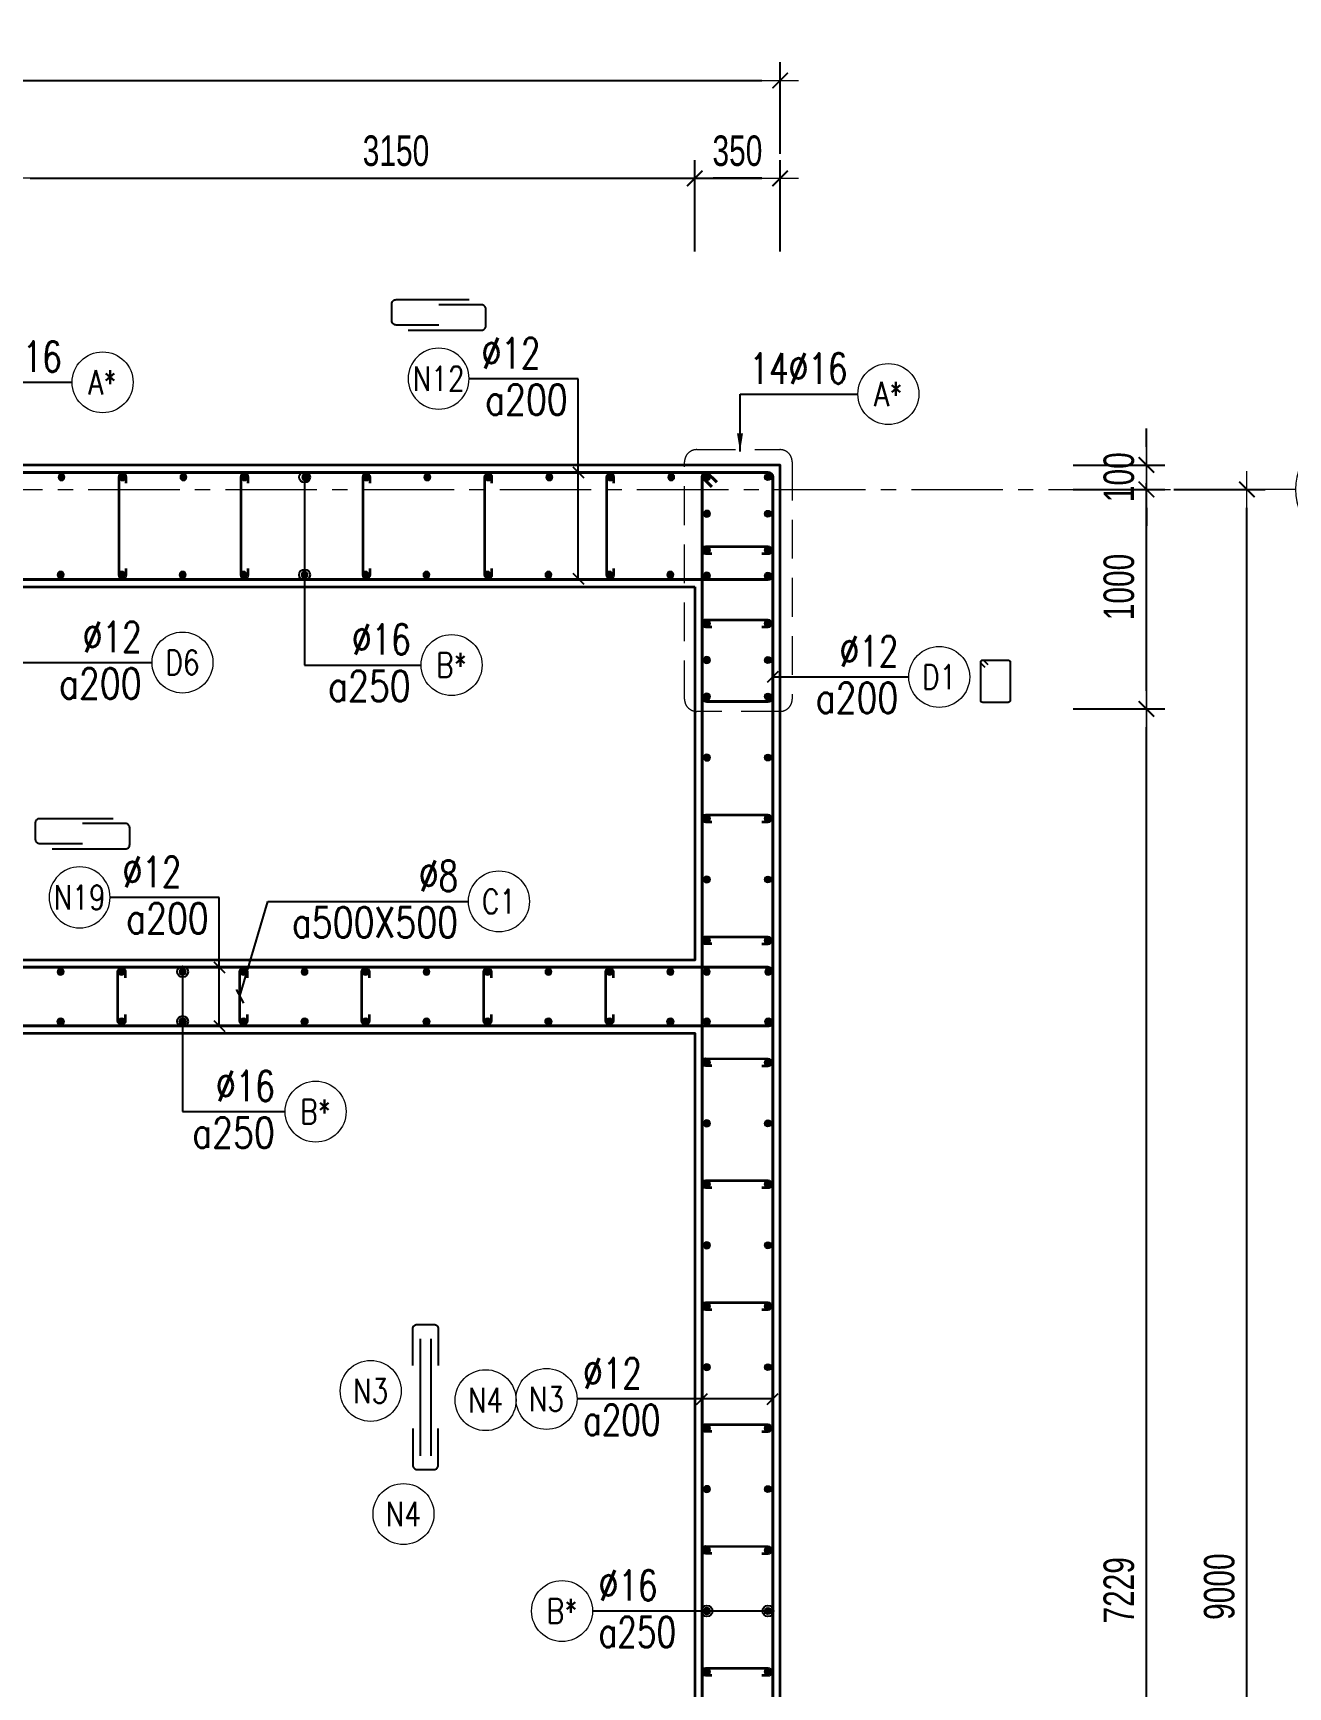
# Model space of a CAD drawing. Header units: millimetres. Extents: x 738475 to 1279438, y -34239 to 156422.
# Drawn here: x 1075949 to 1081094, y 130572 to 137354 of the extents above; entities that cross this region are included whole.
import ezdxf
from ezdxf.enums import TextEntityAlignment as Align

# ---------------------------------------------------------------- set-up
doc = ezdxf.new("R2010")
doc.units = ezdxf.units.MM
doc.header["$MEASUREMENT"] = 0
for name, pattern in [('HIDDEN', [9.525, 6.35, -3.175]), ('HIDDEN2', [4.7625, 3.175, -1.5875]), ('HT_Dim Grid$0$CENTER2', [1.125, 0.75, -0.125, 0.125, -0.125]), ('HT_Grid$0$CENTER2', [1.125, 0.75, -0.125, 0.125, -0.125])]:
    doc.linetypes.add(name, pattern=pattern)
doc.layers.get('0').update_dxf_attribs({"lineweight": 20})
doc.layers.get('Defpoints').update_dxf_attribs({"color": 151, "lineweight": 9})
for name, color, linetype in [('Hidden', 9, 'HIDDEN'), ('Leader', 6, 'Continuous'), ('Ligature', 1, 'Continuous')]:
    doc.layers.add(name, color=color, linetype=linetype)
for name, color, linetype, lineweight in [('HT_Core wall _2F$0$NDC_S_WALL', 6, 'Continuous', 25), ('HT_Dim Grid$0$NDC_S_AXIS', 5, 'HT_Dim Grid$0$CENTER2', 13), ('HT_Dim Grid$0$NDC_S_SYMBOL', 1, 'Continuous', 15), ('HT_Dim Grid$0$NDC_S_TEXT SYMBOL', 7, 'Continuous', 20), ('HT_Grid$0$NDC_S_AXIS', 5, 'HT_Grid$0$CENTER2', 13), ('KC-LEADER', 153, 'Continuous', 18), ('KC-THEP', 6, 'Continuous', 40), ('NDC_S_DIM', 1, 'Continuous', 15), ('NDC_S_HIDDEN', 8, 'HIDDEN2', 13), ('NDC_S_LEADER', 1, 'Continuous', 15), ('NDC_S_REBAR', 4, 'Continuous', 35), ('NDC_S_STIRRUP', 4, 'Continuous', 40), ('NDC_S_VN TEXT', 7, 'Continuous', 20), ('NDC_S_WALL', 6, 'Continuous', 35)]:
    doc.layers.add(name, color=color, linetype=linetype, lineweight=lineweight)
doc.styles.add('HT_Dim Grid$0$NDC_ANNO', font='', dxfattribs={"width": 0.8})
doc.styles.add('NDC_DIM', font='', dxfattribs={"width": 0.75})
doc.styles.add('NDC_EN TXT', font='romans.shx', dxfattribs={"width": 0.8})
doc.styles.get('HT_Dim Grid$0$NDC_ANNO').set_extended_font_data('Dotum')
doc.styles.get('NDC_DIM').set_extended_font_data('Dotum')
doc.dimstyles.new('NDC_dim_30', dxfattribs={"dimscale": 30, "dimtxt": 2.5, "dimasz": 1.5, "dimexe": 1.5, "dimexo": 2.5, "dimgap": 1, "dimtad": 1, "dimdec": 0, "dimzin": 0, "dimdsep": 46, "dimtxsty": 'NDC_DIM', "dimblk": 'DIMMARK', "dimcen": 0.09, "dimdle": 1.2, "dimclrd": 1, "dimclre": 1, "dimclrt": 3, "dimadec": 0, "dimazin": 0, "dimtfac": 1, "dimtdec": 0, "dimtix": 1, "dimtofl": 0, "dimtmove": 0, "dimatfit": 3, "dimfxl": 6, "dimfxlon": 1, "dimtolj": 1, "dimtzin": 0, "dimarcsym": 0})
doc.dimstyles.new('NDC_dim_50', dxfattribs={"dimscale": 50, "dimtxt": 2.5, "dimasz": 1.5, "dimexe": 1.5, "dimexo": 2.5, "dimgap": 1, "dimtad": 1, "dimdec": 0, "dimzin": 0, "dimdsep": 46, "dimtxsty": 'NDC_DIM', "dimblk": 'DIMMARK', "dimcen": 0.09, "dimdle": 1.2, "dimclrd": 1, "dimclre": 1, "dimclrt": 3, "dimadec": 0, "dimazin": 0, "dimtfac": 1, "dimtdec": 0, "dimtix": 1, "dimtofl": 0, "dimtmove": 0, "dimatfit": 3, "dimfxl": 6, "dimfxlon": 1, "dimtolj": 1, "dimtzin": 0, "dimarcsym": 0})

# ---------------------------------------------------------------- blocks, each defined once
blk = doc.blocks.new('DIMMARK')
at = {"layer": 'NDC_S_DIM', "color": 1}
blk.add_line((-1.5, 0), (1, 0), dxfattribs=at)
at = {"layer": 'NDC_S_DIM', "color": 2, "const_width": 0.1}
blk.add_lwpolyline([(-0.424, -0.424), (0.424, 0.424)], dxfattribs=at)
blk = doc.blocks.new('*U9')
blk.add_circle((2.5, 0), 2.5)
at = {"layer": 'NDC_S_VN TEXT', "color": 3, "style": 'NDC_EN TXT', "width": 0.75}
blk.add_attdef('DK2', text='', height=2.5, dxfattribs=at).set_placement((-0.85, 0.85), align=Align.RIGHT)
at = {"layer": 'NDC_S_VN TEXT', "color": 7, "style": 'NDC_EN TXT', "width": 0.8}
blk.add_attdef('SH3', text='', height=2, dxfattribs=at).set_placement((2.5, 0), align=Align.MIDDLE)
blk = doc.blocks.new('*U10')
blk.add_circle((2.5, 0), 2.5)
at = {"layer": 'NDC_S_VN TEXT', "color": 3, "style": 'NDC_EN TXT'}
for tag, width, p in [('DK2', 0.75, (-0.85, 0.85)), ('KC2', 0.8, (-0.85, -2.97))]:
    blk.add_attdef(tag, text='', height=2.5, dxfattribs=dict(at, width=width)).set_placement(p, align=Align.RIGHT)
at = {"layer": 'NDC_S_VN TEXT', "color": 7, "style": 'NDC_EN TXT', "width": 0.8}
blk.add_attdef('SH3', text='', height=2, dxfattribs=at).set_placement((2.5, 0), align=Align.MIDDLE)
blk = doc.blocks.new('A$C72321851')
at = {"layer": 'Ligature'}
for points in [[(-60.9, -129.3), (-60.9, 170.9, -0.414214), (-43.3, 188.5), (25.8, 188.5, -0.414214), (43.4, 170.9), (43.4, -4.3)], [(-39.7, -4.3), (-39.7, -179.5, 0.414214), (-22.1, -197.1), (47, -197.1, 0.414214), (64.6, -179.5), (64.6, 120.7)]]:
    blk.add_lwpolyline(points, format="xyb", dxfattribs=at)
blk = doc.blocks.new('*D1128')
at = {"layer": 'Defpoints', "color": 0, "ltscale": 200, "transparency": 16777216}
for p in [(1076655.7, 135482.8), (1080925.9, 135482.8), (1076655.7, 126482.8)]:
    blk.add_point(p, dxfattribs=at)
at = {"layer": 'NDC_S_DIM', "color": 1, "lineweight": -2, "ltscale": 200, "transparency": 16777216}
for p, q in [((1080625.9, 135482.8), (1081000.9, 135482.8)), ((1080925.9, 126557.8), (1080925.9, 135407.8)), ((1080625.9, 126482.8), (1081000.9, 126482.8))]:
    blk.add_line(p, q, dxfattribs=at)
at = {"layer": 'NDC_S_DIM', "color": 1, "lineweight": -2, "ltscale": 200, "transparency": 16777216, "xscale": 75, "yscale": 75, "zscale": 75}
for p, rotation in [((1080925.9, 135482.8), 90), ((1080925.9, 126482.8), 270)]:
    blk.add_blockref('DIMMARK', p, dxfattribs=dict(at, rotation=rotation))
at = {"layer": 'NDC_S_DIM', "color": 3, "ltscale": 200, "transparency": 16777216, "insert": (1080813.3, 130982.8), "char_height": 125, "attachment_point": 5, "rotation": 90, "style": 'NDC_DIM'}
blk.add_mtext('\\A1;9000', dxfattribs=at)
blk = doc.blocks.new('*U20')
at = {"layer": 'HT_Dim Grid$0$NDC_S_SYMBOL'}
blk.add_line((5, 0), (9, 0), dxfattribs=at)
blk.add_circle((0, 0), 5, dxfattribs=at)
at = {"layer": 'HT_Dim Grid$0$NDC_S_TEXT SYMBOL', "color": 7, "style": 'HT_Dim Grid$0$NDC_ANNO', "width": 0.8}
blk.add_attdef('GRID', text='', height=4, rotation=270, dxfattribs=at).set_placement((0, 0), align=Align.MIDDLE)
blk = doc.blocks.new('*D1083')
at = {"layer": 'Defpoints', "color": 0, "ltscale": 200, "transparency": 16777216}
for p in [(1075769.1, 135582.8), (1080514.2, 135582.8), (1075362.2, 135482.8)]:
    blk.add_point(p, dxfattribs=at)
at = {"layer": 'NDC_S_DIM', "color": 1, "lineweight": -2, "ltscale": 200, "transparency": 16777216}
for p, q in [((1080514.2, 135657.8), (1080514.2, 135732.8)), ((1080214.2, 135582.8), (1080589.2, 135582.8)), ((1080214.2, 135482.8), (1080589.2, 135482.8)), ((1080514.2, 135407.8), (1080514.2, 135332.8))]:
    blk.add_line(p, q, dxfattribs=at)
at = {"layer": 'NDC_S_DIM', "color": 1, "lineweight": -2, "ltscale": 200, "transparency": 16777216, "xscale": 75, "yscale": 75, "zscale": 75}
for p, rotation in [((1080514.2, 135582.8), 270), ((1080514.2, 135482.8), 90)]:
    blk.add_blockref('DIMMARK', p, dxfattribs=dict(at, rotation=rotation))
at = {"layer": 'NDC_S_DIM', "color": 3, "ltscale": 200, "transparency": 16777216, "insert": (1080401.6, 135532.8), "char_height": 125, "attachment_point": 5, "rotation": 90, "style": 'NDC_DIM'}
blk.add_mtext('\\A1;100', dxfattribs=at)
blk = doc.blocks.new('*D1089')
at = {"layer": 'Defpoints', "color": 0, "ltscale": 200, "transparency": 16777216}
for p in [(1079012.2, 137159.6), (1067062.2, 136458.5), (1079012.2, 135582.8)]:
    blk.add_point(p, dxfattribs=at)
at = {"layer": 'NDC_S_DIM', "color": 1, "lineweight": -2, "ltscale": 200, "transparency": 16777216}
for p, q in [((1067062.2, 136859.6), (1067062.2, 137234.6)), ((1079012.2, 136859.6), (1079012.2, 137234.6)), ((1067137.2, 137159.6), (1078937.2, 137159.6))]:
    blk.add_line(p, q, dxfattribs=at)
at = {"layer": 'NDC_S_DIM', "color": 1, "lineweight": -2, "ltscale": 200, "transparency": 16777216, "xscale": 75, "yscale": 75, "zscale": 75, "rotation": 180}
blk.add_blockref('DIMMARK', (1067062.2, 137159.6), dxfattribs=at)
at = {"layer": 'NDC_S_DIM', "color": 1, "lineweight": -2, "ltscale": 200, "transparency": 16777216, "xscale": 75, "yscale": 75, "zscale": 75}
blk.add_blockref('DIMMARK', (1079012.2, 137159.6), dxfattribs=at)
at = {"layer": 'NDC_S_DIM', "color": 3, "ltscale": 200, "transparency": 16777216, "insert": (1073037.2, 137272.2), "char_height": 125, "attachment_point": 5, "style": 'NDC_DIM'}
blk.add_mtext('\\A1;11950', dxfattribs=at)
blk = doc.blocks.new('THEP')
at = {"layer": 'KC-LEADER', "color": 6}
blk.add_circle((0, 0), 14, dxfattribs=at)
at = {"layer": 'KC-THEP'}
for p, q in [((-14, 0), (14, 0)), ((9.9, 9.9), (-9.9, -9.9)), ((-9.9, 9.9), (9.9, -9.9)), ((0, 14), (0, -14))]:
    blk.add_line(p, q, dxfattribs=at)
blk = doc.blocks.new('*U1080')
at = {"layer": 'NDC_S_REBAR'}
blk.add_lwpolyline([(-102.4, -14.7), (-127.4, -14.7, -1), (-127.4, 15.3), (127.4, 14.7, -1), (127.4, -15.3), (102.4, -15.3)], format="xyb", dxfattribs=at)
blk = doc.blocks.new('*U1081')
at = {"layer": 'NDC_S_STIRRUP', "color": 0, "linetype": 'ByBlock', "lineweight": -2, "transparency": 16777216}
for p in [(0, 0), (0, -500), (0, -1000), (0, -1500), (0, -2000), (0, -2500), (0, -3000), (0, -3500), (0, -4000), (0, -4500), (0, -5000), (0, -5500), (0, -6000), (0, -6500)]:
    blk.add_blockref('*U1080', p, dxfattribs=at)
blk = doc.blocks.new('*D1093')
at = {"layer": 'Defpoints', "color": 0, "ltscale": 200, "transparency": 16777216}
for p in [(1079012.2, 136758.5), (1079012.2, 135582.8), (1075862.2, 135041.1)]:
    blk.add_point(p, dxfattribs=at)
at = {"layer": 'NDC_S_DIM', "color": 1, "lineweight": -2, "ltscale": 200, "transparency": 16777216}
for p, q in [((1075862.2, 136458.5), (1075862.2, 136833.5)), ((1079012.2, 136458.5), (1079012.2, 136833.5)), ((1075937.2, 136758.5), (1078937.2, 136758.5))]:
    blk.add_line(p, q, dxfattribs=at)
at = {"layer": 'NDC_S_DIM', "color": 1, "lineweight": -2, "ltscale": 200, "transparency": 16777216, "xscale": 75, "yscale": 75, "zscale": 75, "rotation": 180}
blk.add_blockref('DIMMARK', (1075862.2, 136758.5), dxfattribs=at)
at = {"layer": 'NDC_S_DIM', "color": 1, "lineweight": -2, "ltscale": 200, "transparency": 16777216, "xscale": 75, "yscale": 75, "zscale": 75}
blk.add_blockref('DIMMARK', (1079012.2, 136758.5), dxfattribs=at)
at = {"layer": 'NDC_S_DIM', "color": 3, "ltscale": 200, "transparency": 16777216, "insert": (1077437.2, 136871), "char_height": 125, "attachment_point": 5, "style": 'NDC_DIM'}
blk.add_mtext('\\A1;3150', dxfattribs=at)
blk = doc.blocks.new('*D1094')
at = {"layer": 'Defpoints', "color": 0, "ltscale": 200, "transparency": 16777216}
for p in [(1078662.2, 136758.5), (1078662.2, 135582.8), (1079012.2, 135582.8)]:
    blk.add_point(p, dxfattribs=at)
at = {"layer": 'NDC_S_DIM', "color": 1, "lineweight": -2, "ltscale": 200, "transparency": 16777216}
for p, q in [((1078662.2, 136458.5), (1078662.2, 136833.5)), ((1079012.2, 136458.5), (1079012.2, 136833.5)), ((1078937.2, 136758.5), (1078737.2, 136758.5))]:
    blk.add_line(p, q, dxfattribs=at)
at = {"layer": 'NDC_S_DIM', "color": 1, "lineweight": -2, "ltscale": 200, "transparency": 16777216, "xscale": 75, "yscale": 75, "zscale": 75, "rotation": 180}
blk.add_blockref('DIMMARK', (1078662.2, 136758.5), dxfattribs=at)
at = {"layer": 'NDC_S_DIM', "color": 1, "lineweight": -2, "ltscale": 200, "transparency": 16777216, "xscale": 75, "yscale": 75, "zscale": 75}
blk.add_blockref('DIMMARK', (1079012.2, 136758.5), dxfattribs=at)
at = {"layer": 'NDC_S_DIM', "color": 3, "ltscale": 200, "transparency": 16777216, "insert": (1078837.2, 136871), "char_height": 125, "attachment_point": 5, "style": 'NDC_DIM'}
blk.add_mtext('\\A1;350', dxfattribs=at)
blk = doc.blocks.new('*D1095')
at = {"layer": 'Defpoints', "color": 0, "ltscale": 200, "transparency": 16777216}
for p in [(1079012.2, 136758.5), (1078662.2, 135582.8), (1079012.2, 135582.8)]:
    blk.add_point(p, dxfattribs=at)
at = {"layer": 'NDC_S_DIM', "color": 1, "lineweight": -2, "ltscale": 200, "transparency": 16777216}
for p, q in [((1078662.2, 136458.5), (1078662.2, 136833.5)), ((1079012.2, 136458.5), (1079012.2, 136833.5)), ((1078737.2, 136758.5), (1078937.2, 136758.5))]:
    blk.add_line(p, q, dxfattribs=at)
at = {"layer": 'NDC_S_DIM', "color": 1, "lineweight": -2, "ltscale": 200, "transparency": 16777216, "xscale": 75, "yscale": 75, "zscale": 75, "rotation": 180}
blk.add_blockref('DIMMARK', (1078662.2, 136758.5), dxfattribs=at)
at = {"layer": 'NDC_S_DIM', "color": 1, "lineweight": -2, "ltscale": 200, "transparency": 16777216, "xscale": 75, "yscale": 75, "zscale": 75}
blk.add_blockref('DIMMARK', (1079012.2, 136758.5), dxfattribs=at)
at = {"layer": 'NDC_S_DIM', "color": 3, "ltscale": 200, "transparency": 16777216, "insert": (1078837.2, 136871), "char_height": 125, "attachment_point": 5, "style": 'NDC_DIM'}
blk.add_mtext('\\A1;350', dxfattribs=at)
blk = doc.blocks.new('*U11')
blk.add_circle((-2.5, 0), 2.5)
at = {"layer": 'NDC_S_VN TEXT', "color": 3, "style": 'NDC_EN TXT', "width": 0.75}
for tag, p in [('DK1', (0.5, 0.85)), ('KC1', (0.5, -2.97))]:
    blk.add_attdef(tag, p, '', height=2.5, dxfattribs=at)
at = {"layer": 'NDC_S_VN TEXT', "color": 7, "style": 'NDC_EN TXT', "width": 0.8}
blk.add_attdef('SH2', text='', height=2, dxfattribs=at).set_placement((-2.5, 0), align=Align.MIDDLE)
blk = doc.blocks.new('A$C7BC65A55')
at = {"layer": 'Ligature'}
for p, q in [((-15.2, 372, 0), (-15.2, 38.5, 0)), ((15.2, 372, 0), (15.2, 38.5, 0))]:
    blk.add_line(p, q, dxfattribs=at)
for points in [[(-36.2, 296.5), (-36.2, 400.9, -0.414214), (-24, 413.1), (24, 413.1, -0.414214), (36.2, 400.9), (36.2, 296.5)], [(-36.2, 116.5), (-36.2, 12.2, 0.414214), (-24, 0), (24, 0, 0.414214), (36.2, 12.2), (36.2, 116.5)]]:
    blk.add_lwpolyline(points, format="xyb", dxfattribs=at)
blk = doc.blocks.new('*D1098')
at = {"layer": 'Defpoints', "color": 0, "ltscale": 200, "transparency": 16777216}
for p in [(1078897.2, 134582.3), (1080514.2, 134582.3), (1078869, 127353.1)]:
    blk.add_point(p, dxfattribs=at)
at = {"layer": 'NDC_S_DIM', "color": 1, "lineweight": -2, "ltscale": 200, "transparency": 16777216}
for p, q in [((1080214.2, 134582.3), (1080589.2, 134582.3)), ((1080514.2, 127428.1), (1080514.2, 134507.3)), ((1080214.2, 127353.1), (1080589.2, 127353.1))]:
    blk.add_line(p, q, dxfattribs=at)
at = {"layer": 'NDC_S_DIM', "color": 1, "lineweight": -2, "ltscale": 200, "transparency": 16777216, "xscale": 75, "yscale": 75, "zscale": 75}
for p, rotation in [((1080514.2, 134582.3), 90), ((1080514.2, 127353.1), 270)]:
    blk.add_blockref('DIMMARK', p, dxfattribs=dict(at, rotation=rotation))
at = {"layer": 'NDC_S_DIM', "color": 3, "ltscale": 200, "transparency": 16777216, "insert": (1080401.6, 130967.7), "char_height": 125, "attachment_point": 5, "rotation": 90, "style": 'NDC_DIM'}
blk.add_mtext('\\A1;7229', dxfattribs=at)
blk = doc.blocks.new('*D1099')
at = {"layer": 'Defpoints', "color": 0, "ltscale": 200, "transparency": 16777216}
for p in [(1078897.2, 135582.8), (1080514.2, 135582.8), (1078897.2, 134582.3)]:
    blk.add_point(p, dxfattribs=at)
at = {"layer": 'NDC_S_DIM', "color": 1, "lineweight": -2, "ltscale": 200, "transparency": 16777216}
for p, q in [((1080214.2, 135582.8), (1080589.2, 135582.8)), ((1080514.2, 134657.3), (1080514.2, 135507.8)), ((1080214.2, 134582.3), (1080589.2, 134582.3))]:
    blk.add_line(p, q, dxfattribs=at)
at = {"layer": 'NDC_S_DIM', "color": 1, "lineweight": -2, "ltscale": 200, "transparency": 16777216, "xscale": 75, "yscale": 75, "zscale": 75}
for p, rotation in [((1080514.2, 135582.8), 90), ((1080514.2, 134582.3), 270)]:
    blk.add_blockref('DIMMARK', p, dxfattribs=dict(at, rotation=rotation))
at = {"layer": 'NDC_S_DIM', "color": 3, "ltscale": 200, "transparency": 16777216, "insert": (1080401.6, 135082.5), "char_height": 125, "attachment_point": 5, "rotation": 90, "style": 'NDC_DIM'}
blk.add_mtext('\\A1;1000', dxfattribs=at)
blk = doc.blocks.new('*U1129')
at = {"layer": 'KC-THEP', "xscale": -1, "rotation": 170.331435563619}
for p in [(1.8, 200), (-1.8, -200)]:
    blk.add_blockref('THEP', p, dxfattribs=at)
blk = doc.blocks.new('*U1130')
at = {"layer": 'HT_Core wall _2F$0$NDC_S_WALL', "color": 0, "linetype": 'ByBlock', "lineweight": -2, "transparency": 16777216}
for p in [(0, 0), (250, 0), (500, 0), (750, 0), (1000, 0), (1250, 0), (1500, 0), (1750, 0), (2000, 0)]:
    blk.add_blockref('*U1129', p, dxfattribs=at)
blk = doc.blocks.new('*U1131')
at = {"layer": 'NDC_S_REBAR'}
blk.add_lwpolyline([(15, 175), (15, 200, 1), (-15, 200), (-15, -200, 1), (15, -200), (15, -175)], format="xyb", dxfattribs=at)
blk = doc.blocks.new('*U1132')
at = {"layer": 'HT_Core wall _2F$0$NDC_S_WALL', "color": 0, "linetype": 'ByBlock', "lineweight": -2, "transparency": 16777216}
for p in [(0, 0), (500, 0), (1000, 0), (1500, 0), (2000, 0)]:
    blk.add_blockref('*U1131', p, dxfattribs=at)

msp = doc.modelspace()

# ---------------------------------------------------------------- linework, layer by layer
for centre in [(1077333.478, 131785.741), (1077804.447, 131747.581), (1077467.926, 131280.738)]:
    msp.add_circle(centre, 125)
at = {"layer": 'HT_Grid$0$NDC_S_AXIS', "ltscale": 500}
msp.add_line((1062112.856, 135482.751), (1080925.875, 135482.751), dxfattribs=at)
at = {"layer": 'Ligature'}
msp.add_lwpolyline([(1079852.939, 134752.813), (1079836.974, 134768.778, -0.66817864), (1079842.747, 134782.717), (1079947.376, 134782.717, -0.41421356), (1079955.541, 134774.552), (1079955.541, 134617.444, -0.41421356), (1079947.376, 134609.279), (1079842.747, 134609.279, -0.41421356), (1079834.582, 134617.444), (1079834.582, 134774.552, -0.66817864), (1079848.52, 134780.325), (1079864.486, 134764.359)], format="xyb", dxfattribs=at)
at = {"layer": 'NDC_S_HIDDEN', "ltscale": 50}
msp.add_lwpolyline([(1078670.347, 135645.838), (1079011.631, 135645.838, -0.41421356), (1079061.631, 135595.838), (1079061.631, 134622.342, -0.41421356), (1079011.631, 134572.342), (1078670.347, 134572.342, -0.41421356), (1078620.347, 134622.342), (1078620.347, 135595.838, -0.41421356)], format="xyb", close=True, dxfattribs=at)
at = {"layer": 'NDC_S_REBAR'}
for points in [[(1078732.53, 135218.455), (1078707.53, 135218.455, -1), (1078707.53, 135248.455), (1078962.232, 135247.934, -1), (1078962.232, 135217.934), (1078937.232, 135217.934)], [(1078732.53, 134918.455), (1078707.53, 134918.455, -1), (1078707.53, 134948.455), (1078962.232, 134947.934, -1), (1078962.232, 134917.934), (1078937.232, 134917.934)], [(1076327.232, 133329.297), (1076327.232, 133304.297, -1), (1076297.232, 133304.297), (1076297.232, 133504.297, -1), (1076327.232, 133504.297), (1076327.232, 133479.297)], [(1076827.232, 133329.297), (1076827.232, 133304.297, -1), (1076797.232, 133304.297), (1076797.232, 133504.297, -1), (1076827.232, 133504.297), (1076827.232, 133479.297)], [(1077327.232, 133329.297), (1077327.232, 133304.297, -1), (1077297.232, 133304.297), (1077297.232, 133504.297, -1), (1077327.232, 133504.297), (1077327.232, 133479.297)], [(1077827.232, 133329.297), (1077827.232, 133304.297, -1), (1077797.232, 133304.297), (1077797.232, 133504.297, -1), (1077827.232, 133504.297), (1077827.232, 133479.297)], [(1078327.232, 133329.297), (1078327.232, 133304.297, -1), (1078297.232, 133304.297), (1078297.232, 133504.297, -1), (1078327.232, 133504.297), (1078327.232, 133479.297)]]:
    msp.add_lwpolyline(points, format="xyb", dxfattribs=at)
at = {"layer": 'NDC_S_STIRRUP'}
for points in [[(1074702.232, 135512.751), (1074662.232, 135552.751, 0.41421356), (1074642.232, 135532.751), (1074642.232, 135132.751, 0.41421356), (1074662.232, 135112.751), (1078962.232, 135112.751, 0.41421356), (1078982.232, 135132.751), (1078982.232, 135532.751, 0.41421356), (1078962.232, 135552.751), (1074662.232, 135552.751, 0.41421356), (1074642.232, 135532.751), (1074682.232, 135492.751)], [(1078732.232, 135492.751), (1078692.232, 135532.751, -0.41421356), (1078712.232, 135552.751), (1078962.232, 135552.751, -0.41421356), (1078982.232, 135532.751), (1078982.232, 126432.751, -0.41421356), (1078962.232, 126412.751), (1078712.232, 126412.751, -0.41421356), (1078692.232, 126432.751), (1078692.232, 135532.751, -0.41421356), (1078712.232, 135552.751), (1078752.232, 135512.751)], [(1078732.232, 135492.751), (1078692.232, 135532.751, -0.41421356), (1078712.232, 135552.751), (1078962.232, 135552.751, -0.41421356), (1078982.232, 135532.751), (1078982.232, 134632.934, -0.41421356), (1078962.232, 134612.934), (1078712.232, 134612.934, -0.41421356), (1078692.232, 134632.934), (1078692.232, 135532.751, -0.41421356), (1078712.232, 135552.751), (1078752.232, 135512.751)], [(1075452.232, 133322.751), (1075412.232, 133282.751, -0.41421356), (1075392.232, 133302.751), (1075392.232, 133502.751, -0.41421356), (1075412.232, 133522.751), (1078962.232, 133522.751, -0.41421356), (1078982.232, 133502.751), (1078982.232, 133302.751, -0.41435759), (1078962.232, 133282.751), (1075412.232, 133282.751, -0.41421356), (1075392.232, 133302.751), (1075432.232, 133342.751)]]:
    msp.add_lwpolyline(points, format="xyb", dxfattribs=at)
at = {"layer": 'NDC_S_WALL'}
msp.add_lwpolyline([(1072862.232, 126882.751), (1072862.232, 126382.751), (1077262.232, 126382.751), (1077262.232, 126882.751), (1075862.232, 126882.751), (1075862.232, 133252.751), (1078662.232, 133252.751), (1078662.232, 126382.751), (1079012.232, 126382.751), (1079012.232, 135582.751), (1074612.232, 135582.751), (1074612.232, 135082.751), (1075362.232, 135082.751), (1075362.232, 130132.751), (1073162.232, 130132.751), (1073162.232, 135082.751), (1073812.232, 135082.751), (1073812.232, 135582.751), (1071962.232, 135582.751), (1071962.232, 135082.751), (1072862.232, 135082.751), (1072862.232, 133032.751), (1070062.232, 133032.751)], dxfattribs=at)
msp.add_lwpolyline([(1078662.232, 135082.751), (1078662.232, 133552.751), (1075862.232, 133552.751), (1075862.232, 135082.751)], close=True, dxfattribs=at)

# ---------------------------------------------------------------- block references
at = {"layer": 'Hidden', "xscale": 1.44, "yscale": 1.44, "zscale": 1.44}
msp.add_blockref('A$C7BC65A55', (1077558.558, 131463.46, 0.03), dxfattribs=at)
at = {"layer": 'HT_Core wall _2F$0$NDC_S_WALL'}
for name, p in [('*U1132', (1076315.744, 135332.751)), ('*U1130', (1076563.988, 135332.751))]:
    msp.add_blockref(name, p, dxfattribs=at)
at = {"layer": 'HT_Dim Grid$0$NDC_S_AXIS'}
ref = msp.add_blockref('*U20', (1081375.875, 135482.751), dxfattribs=dict(at, xscale=-50, yscale=50, zscale=50))
ref.add_attrib('GRID', 'Y4', dxfattribs={"layer": 'HT_Dim Grid$0$NDC_S_TEXT SYMBOL', "color": 7, "height": 200, "style": 'HT_Dim Grid$0$NDC_ANNO', "width": 0.8}).set_placement((1081375.875, 135482.751), align=Align.MIDDLE)
at = {"layer": 'KC-THEP', "xscale": -1}
for p, rotation in [((1076065.744, 135532.751), 170.331435563619), ((1076315.744, 135532.751), 170.331435563619), ((1078712.232, 135532.934), 170.3314355693972), ((1078712.232, 135382.934), 170.3314355693972), ((1078712.232, 135232.934), 170.3314355693972), ((1076062.232, 135132.751), 170.331435563619), ((1076312.232, 135132.751), 170.331435563619), ((1078712.232, 135128.764), 170.3314355693972), ((1078712.232, 134932.934), 170.3314355693972), ((1078712.232, 134782.934), 170.3314355693972), ((1078712.232, 134632.934), 170.3314355693972), ((1078712.232, 134382.934), 170.3314355693972), ((1078712.232, 134132.934), 170.3314355693972), ((1078712.232, 133882.934), 170.3314355693972), ((1078712.232, 133632.934), 170.3314355693972), ((1076062.232, 133504.297), 350.3314355636191), ((1076312.232, 133504.297), 350.3314355636191), ((1076562.232, 133504.297), 350.3314355636191), ((1076812.232, 133504.297), 350.3314355636191), ((1077062.232, 133504.297), 350.3314355636191), ((1077312.232, 133504.297), 350.3314355636191), ((1077562.232, 133504.297), 350.3314355636191), ((1077812.232, 133504.297), 350.3314355636191), ((1078062.232, 133504.297), 350.3314355636191), ((1078312.232, 133504.297), 350.3314355636191), ((1078562.232, 133504.297), 350.3314355636191), ((1078711.468, 133504.297), 350.3314355636191), ((1078963.671, 133504.297), 350.3314355636191), ((1078712.232, 133132.934), 170.3314355693972), ((1078712.232, 132882.934), 170.3314355693972), ((1078712.232, 132632.934), 170.3314355693972), ((1078712.232, 132382.934), 170.3314355693972), ((1078712.232, 132132.934), 170.3314355693972), ((1078712.232, 131882.934), 170.3314355693972), ((1078712.232, 131632.934), 170.3314355693972), ((1078712.232, 131382.934), 170.3314355693972), ((1078712.232, 131132.934), 170.3314355693972), ((1078712.232, 130882.934), 170.3314355693972), ((1078712.232, 130632.934), 170.3314355693972)]:
    msp.add_blockref('THEP', p, dxfattribs=dict(at, rotation=rotation))
at = {"layer": 'KC-THEP', "rotation": 189.6685644363809}
for p in [(1078962.232, 135532.934), (1078962.232, 135382.934), (1078962.232, 135232.934), (1078962.232, 135128.764), (1078962.232, 134932.934), (1078962.232, 134782.934), (1078962.232, 134632.934), (1078962.232, 134382.934), (1078962.232, 134132.934), (1078962.232, 133882.934), (1078962.232, 133632.934), (1076062.232, 133301.204), (1076312.232, 133301.204), (1076562.232, 133301.204), (1076812.232, 133301.204), (1077062.232, 133301.204), (1077312.232, 133301.204), (1077562.232, 133301.204), (1077812.232, 133301.204), (1078062.232, 133301.204), (1078312.232, 133301.204), (1078562.232, 133301.204), (1078711.468, 133301.204), (1078963.671, 133301.204), (1078962.232, 133132.934), (1078962.232, 132882.934), (1078962.232, 132632.934), (1078962.232, 132382.934), (1078962.232, 132132.934), (1078962.232, 131882.934), (1078962.232, 131632.934), (1078962.232, 131382.934), (1078962.232, 131132.934), (1078962.232, 130882.934), (1078962.232, 130632.934)]:
    msp.add_blockref('THEP', p, dxfattribs=at)
at = {"layer": 'Leader', "xscale": -1, "rotation": 270.0000000000001}
for p in [(1077617.093, 136196.532), (1076156.765, 134069.19)]:
    msp.add_blockref('A$C72321851', p, dxfattribs=at)
at = {"layer": 'NDC_S_STIRRUP'}
msp.add_blockref('*U1081', (1078834.881, 134133.194), dxfattribs=at)
at = {"layer": 'NDC_S_VN TEXT', "xscale": 50, "yscale": 50, "zscale": 50}
for name, p, values in [('*U9', (1076109.234, 135921.892), {'SH3': 'A*', 'DK2': '14%%C16'}), ('*U9', (1079330.997, 135873.878), {'SH3': 'A*', 'DK2': '14%%C16'}), ('*U10', (1076436.789, 134772.795), {'SH3': 'D6', 'DK2': '%%C12', 'KC2': 'a200'}), ('*U10', (1077540.065, 134762.54), {'SH3': 'B*', 'DK2': '%%C16', 'KC2': 'a250'}), ('*U10', (1079539.523, 134713.814), {'SH3': 'D1', 'DK2': '%%c12', 'KC2': 'a200'}), ('*U10', (1077734.426, 133793.122), {'SH3': 'C1', 'DK2': '%%c8', 'KC2': 'a500X500'}), ('*U10', (1076982.806, 132931.049), {'SH3': 'B*', 'DK2': '%%C16', 'KC2': 'a250'}), ('*U11', (1078179.39, 131752.749), {'SH2': 'N3', 'DK1': '%%C12', 'KC1': 'a200'}), ('*U11', (1078243.286, 130882.934), {'SH2': 'B*', 'DK1': '%%C16', 'KC1': 'a250'})]:
    msp.add_blockref(name, p, dxfattribs=at).add_auto_attribs(values)
at = {"layer": 'NDC_S_VN TEXT'}
ref = msp.add_blockref('*U10', (1077737.103, 135936.94), dxfattribs=dict(at, xscale=-50, yscale=50, zscale=50))
ref.add_attrib('SH3', 'N12', dxfattribs={"color": 7, "height": 100, "style": 'NDC_EN TXT', "width": 0.8}).set_placement((1077612.103, 135936.94), align=Align.MIDDLE)
ref.add_attrib('DK2', '%%C12', dxfattribs={"color": 3, "height": 125, "style": 'NDC_EN TXT', "width": 0.75}).set_placement((1078029.603, 135979.215), align=Align.RIGHT)
ref.add_attrib('KC2', 'a200', dxfattribs={"color": 3, "height": 125, "style": 'NDC_EN TXT', "width": 0.8}).set_placement((1078141.508, 135788.313), align=Align.RIGHT)
ref = msp.add_blockref('*U10', (1076265.114, 133809.599), dxfattribs=dict(at, xscale=-50, yscale=50, zscale=50))
ref.add_attrib('SH3', 'N19', dxfattribs={"color": 7, "height": 100, "style": 'NDC_EN TXT', "width": 0.8}).set_placement((1076140.114, 133809.599), align=Align.MIDDLE)
ref.add_attrib('DK2', '%%C12', dxfattribs={"color": 3, "height": 125, "style": 'NDC_EN TXT', "width": 0.75}).set_placement((1076557.614, 133851.874), align=Align.RIGHT)
ref.add_attrib('KC2', 'a200', dxfattribs={"color": 3, "height": 125, "style": 'NDC_EN TXT', "width": 0.8}).set_placement((1076669.519, 133660.972), align=Align.RIGHT)

# ---------------------------------------------------------------- texts
at = {"layer": 'NDC_S_VN TEXT', "color": 7, "style": 'NDC_EN TXT', "width": 0.8}
for tag, p in [('N3', (1077333.478, 131785.741)), ('N4', (1077804.447, 131747.581)), ('N4', (1077467.926, 131280.738))]:
    msp.add_attdef(tag, text='3', height=100, dxfattribs=at).set_placement(p, align=Align.MIDDLE)

# ---------------------------------------------------------------- dimensions: what is measured, and where the dimension line sits
at = {"layer": 'NDC_S_DIM', "ltscale": 200}
for base, p1, p2, picture, middle in [((1079012.232, 137159.595), (1067062.232, 136458.465), (1079012.232, 135582.751), '*D1089', (1073037.232, 137272.18)), ((1079012.232, 136758.465), (1075862.232, 135041.066), (1079012.232, 135582.751), '*D1093', (1077437.232, 136871.05)), ((1078662.232, 136758.465), (1079012.232, 135582.751), (1078662.232, 135582.751), '*D1094', (1078837.232, 136871.05)), ((1079012.232, 136758.465), (1078662.232, 135582.751), (1079012.232, 135582.751), '*D1095', (1078837.232, 136871.05))]:
    dim = msp.add_linear_dim(base=base, p1=p1, p2=p2, dimstyle='NDC_dim_50', override={"dimtmove": 1}, dxfattribs=at)
    dim.commit()
    dim.dimension.update_dxf_attribs({"geometry": picture, "text_midpoint": middle})
for base, p1, p2, picture, middle in [((1080514.22, 135582.751), (1075362.232, 135482.751), (1075769.09, 135582.751), '*D1083', (1080401.635, 135532.751)), ((1080514.22, 135582.751), (1078897.19, 134582.342), (1078897.19, 135582.751), '*D1099', (1080401.635, 135082.547)), ((1080514.22, 134582.342), (1078868.96, 127353.139), (1078897.19, 134582.342), '*D1098', (1080401.635, 130967.741))]:
    dim = msp.add_linear_dim(base=base, p1=p1, p2=p2, angle=90, dimstyle='NDC_dim_50', override={"dimtmove": 1}, dxfattribs=at)
    dim.commit()
    dim.dimension.update_dxf_attribs({"geometry": picture, "text_midpoint": middle})
dim = msp.add_linear_dim(base=(1080925.875, 135482.751), p1=(1076655.689, 126482.751), p2=(1076655.689, 135482.751), angle=90, dimstyle='NDC_dim_50', dxfattribs=at)
dim.commit()
dim.dimension.update_dxf_attribs({"geometry": '*D1128', "text_midpoint": (1080813.29, 130982.751)})

# ---------------------------------------------------------------- leaders
at = {"layer": 'NDC_S_LEADER'}
for points, dimstyle, override in [([(1078184.539, 135116.189), (1078184.539, 135936.759), (1077737.103, 135936.759)], 'NDC_dim_30', {"dimgap": 1, "dimtad": 0, "dimldrblk": 'Oblique'}), ([(1078184.539, 135552.751), (1078184.539, 135936.759), (1077737.103, 135936.759)], 'NDC_dim_30', {"dimtad": 0, "dimldrblk": 'Oblique'}), ([(1075626.053, 135637.953), (1075626.053, 135921.892), (1076109.234, 135921.892)], 'NDC_dim_50', {"dimtad": 0}), ([(1078847.816, 135637.953), (1078847.816, 135873.878), (1079330.997, 135873.878)], 'NDC_dim_50', {"dimtad": 0}), ([(1077062.262, 135532.915), (1077062.204, 134762.359), (1077540.065, 134762.359)], 'NDC_dim_30', {"dimgap": 1, "dimtad": 0, "dimldrblk": 'Origin'}), ([(1077062.204, 135132.252), (1077062.204, 134762.359), (1077540.065, 134762.359)], 'NDC_dim_30', {"dimgap": 1, "dimtad": 0, "dimldrblk": 'Origin'}), ([(1075832.232, 134772.614), (1076436.789, 134772.614)], 'NDC_dim_30', {"dimtad": 0, "dimldrblk": 'Oblique'}), ([(1078982.232, 134713.814), (1079537.448, 134713.814)], 'NDC_dim_30', {"dimtad": 0, "dimldrblk": 'Oblique'}), ([(1076712.55, 133282.751), (1076712.55, 133809.418), (1076265.114, 133809.418)], 'NDC_dim_30', {"dimgap": 1, "dimtad": 0, "dimldrblk": 'Oblique'}), ([(1076712.55, 133522.751), (1076712.55, 133809.418), (1076265.114, 133809.418)], 'NDC_dim_30', {"dimtad": 0, "dimldrblk": 'Oblique'}), ([(1076797.232, 133404.297), (1076912.058, 133793.122), (1077734.426, 133793.122)], 'NDC_dim_30', {"dimtad": 0, "dimldrblk": 'Oblique'}), ([(1076562.253, 133504.601), (1076562.195, 132930.868), (1076982.806, 132930.868)], 'NDC_dim_30', {"dimgap": 1, "dimtad": 0, "dimldrblk": 'Origin'}), ([(1076562.195, 133300.762), (1076562.195, 132930.868), (1076982.806, 132930.868)], 'NDC_dim_30', {"dimgap": 1, "dimtad": 0, "dimldrblk": 'Origin'}), ([(1078982.232, 131752.568), (1078179.389, 131752.568)], 'NDC_dim_30', {"dimtad": 0, "dimldrblk": 'Oblique'}), ([(1078692.204, 131752.568), (1078179.389, 131752.568)], 'NDC_dim_30', {"dimtad": 0, "dimldrblk": 'Oblique'}), ([(1078962.232, 130882.934), (1078243.286, 130882.934)], 'NDC_dim_30', {"dimtad": 0, "dimldrblk": 'Origin'}), ([(1078712.232, 130882.934), (1078243.286, 130882.934)], 'NDC_dim_30', {"dimtad": 0, "dimldrblk": 'Origin'})]:
    msp.add_leader(points, dimstyle=dimstyle, override=override, dxfattribs=at)

doc.saveas('drawing.dxf')
